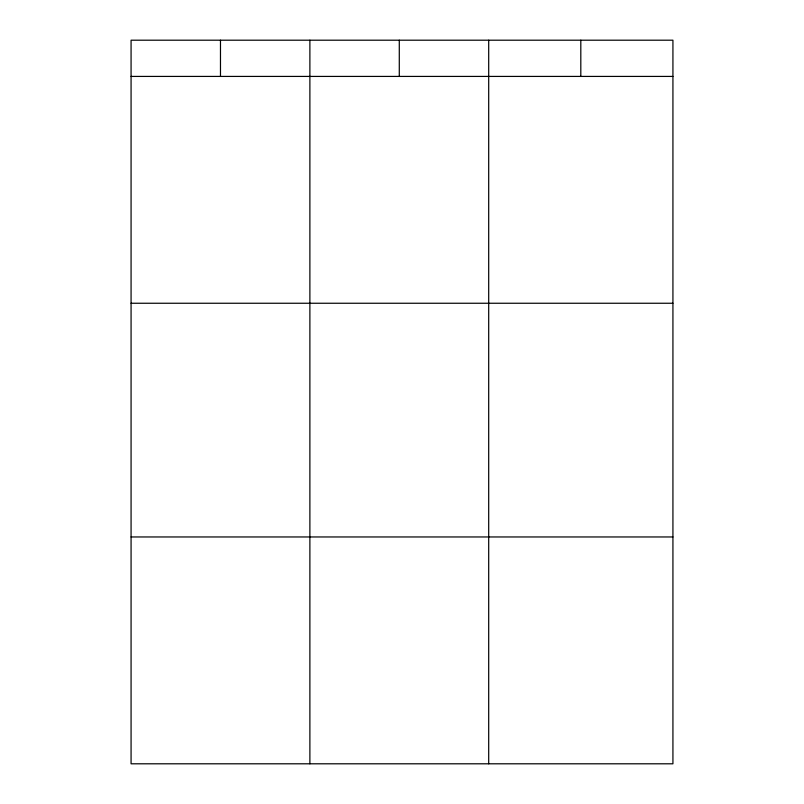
<?xml version="1.0" encoding="UTF-8"?>
<svg xmlns="http://www.w3.org/2000/svg" width="804" height="804" viewBox="0 0 804 804"><rect width="100%" height="100%" fill="white"/><g stroke="black" fill="none" stroke-linecap="round" stroke-linejoin="round"><path stroke-width="1.21" d="M672.928 76.42L672.928 763.8L131.072 763.8L131.072 40.2L672.928 40.2L672.928 76.42L131.072 76.42M131.072 303.249L672.928 303.249M131.072 536.961L672.928 536.961M580.81 40.2L580.81 76.42M488.701 40.2L488.701 763.8M399.286 40.2L399.286 76.42M309.882 40.2L309.882 763.8M220.477 40.2L220.477 76.42"/></g></svg>
